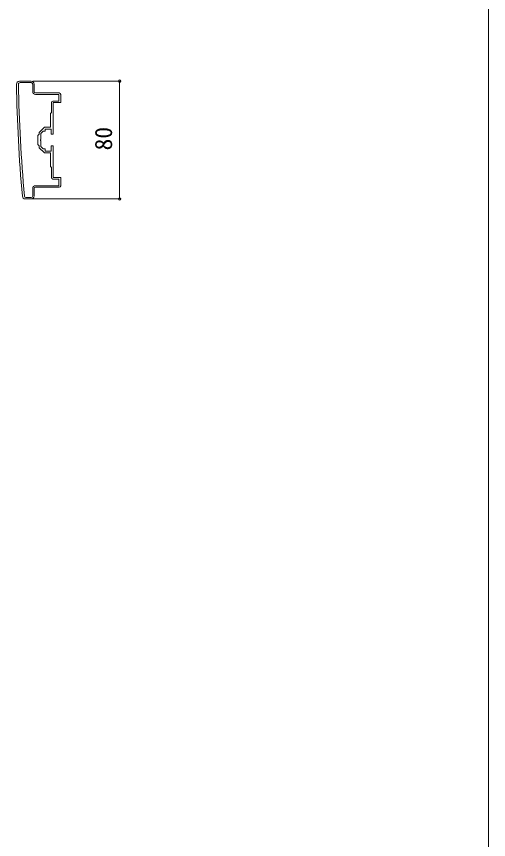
# Model space of a CAD drawing. Units: millimetres, scale not verified. Extents: x -2376 to -396, y -1680 to 1519.
# Drawn here: x -716 to -396, y 471 to 1030 of the extents above; entities that cross this region are included whole.
import ezdxf
from ezdxf.enums import TextEntityAlignment as Align

# ---------------------------------------------------------------- set-up
doc = ezdxf.new("R2010")
doc.units = ezdxf.units.MM
doc.header["$LTSCALE"] = 8
for name, color, linetype, lineweight in [('0-2_YKK_ZWAK', 7, 'Continuous', 9), ('0-3_YKK_11', 7, 'Continuous', 9), ('0-6_YKK_D', 6, 'Continuous', 9)]:
    doc.layers.add(name, color=color, linetype=linetype, lineweight=lineweight)
doc.styles.add('ＭＳ ゴシック', font='')
doc.styles.get('ＭＳ ゴシック').set_extended_font_data('MS Gothic')

msp = doc.modelspace()

# ---------------------------------------------------------------- linework, layer by layer
at = {"layer": '0-2_YKK_ZWAK'}
msp.add_line((-396, 1440), (-396, -1680), dxfattribs=at)
at = {"layer": '0-3_YKK_11'}
for p, q in [((-714.352, 985.837), (-706.353, 985.837)), ((-713.953, 984.837), (-706.353, 984.837)), ((-705.353, 983.837), (-705.353, 978.837)), ((-704.353, 983.837), (-704.353, 978.837)), ((-703.353, 977.837), (-687.353, 977.837)), ((-703.353, 976.837), (-687.653, 976.837)), ((-703.353, 976.837), (-687.653, 976.837)), ((-687.653, 976.837), (-687.653, 972.337)), ((-686.353, 976.837), (-686.353, 971.337)), ((-692.653, 971.337), (-692.653, 964.537)), ((-687.653, 972.337), (-691.653, 972.337)), ((-691.353, 971.337), (-691.353, 961.295)), ((-686.353, 971.337), (-691.353, 971.337)), ((-692.653, 964.537), (-693.353, 963.837)), ((-693.353, 963.837), (-693.353, 954.537)), ((-691.353, 961.295), (-691.472, 961.112)), ((-691.472, 961.112), (-691.472, 960.562)), ((-691.472, 960.562), (-691.353, 960.379)), ((-691.353, 960.379), (-691.353, 949.837)), ((-697.35, 954.537), (-700.853, 951.034)), ((-700.853, 951.034), (-700.853, 949.837)), ((-698.353, 951.837), (-699.852, 950.337)), ((-696.853, 951.837), (-698.353, 951.837)), ((-693.353, 954.537), (-697.35, 954.537)), ((-696.853, 953.337), (-696.853, 951.837)), ((-692.853, 953.337), (-696.853, 953.337)), ((-692.853, 949.837), (-692.853, 953.337)), ((-700.853, 949.837), (-701.853, 948.837)), ((-701.853, 948.837), (-701.853, 942.837)), ((-699.852, 946.295), (-699.973, 946.112)), ((-699.973, 946.112), (-699.973, 945.562)), ((-699.973, 945.562), (-699.852, 945.379)), ((-699.852, 950.337), (-699.852, 946.295)), ((-699.852, 945.379), (-699.852, 941.337)), ((-691.353, 949.837), (-692.853, 949.837)), ((-701.853, 942.837), (-700.853, 941.837)), ((-700.853, 941.837), (-700.853, 940.64)), ((-700.853, 940.64), (-697.35, 937.137)), ((-699.852, 941.337), (-698.353, 939.837)), ((-698.353, 939.837), (-696.853, 939.837)), ((-696.853, 939.837), (-696.853, 938.337)), ((-692.853, 941.837), (-691.353, 941.837)), ((-692.853, 938.337), (-692.853, 941.837)), ((-691.353, 941.837), (-691.353, 931.295)), ((-697.35, 937.137), (-693.353, 937.137)), ((-696.853, 938.337), (-692.853, 938.337)), ((-693.353, 937.137), (-693.353, 927.837)), ((-691.353, 931.295), (-691.472, 931.112)), ((-691.472, 931.112), (-691.472, 930.562)), ((-691.472, 930.562), (-691.353, 930.379)), ((-691.353, 930.379), (-691.353, 920.337)), ((-693.353, 927.837), (-692.653, 927.137)), ((-692.653, 927.137), (-692.653, 920.337)), ((-691.653, 919.337), (-687.653, 919.337)), ((-691.353, 920.337), (-686.353, 920.337)), ((-687.653, 919.337), (-687.653, 914.837)), ((-686.353, 920.337), (-686.353, 914.837)), ((-705.353, 912.837), (-705.353, 907.837)), ((-704.353, 912.837), (-704.353, 907.837)), ((-687.653, 914.837), (-703.353, 914.837)), ((-687.353, 913.837), (-703.353, 913.837)), ((-706.353, 905.837), (-710.353, 905.837)), ((-706.353, 906.837), (-709.951, 906.837))]:
    msp.add_line(p, q, dxfattribs=at)
for centre, radius, start, end in [((-714.352, 983.837), 2, 90, 180.82762), ((-713.953, 983.837), 1, 89.99997, 180.82794), ((-706.353, 983.837), 2, 0, 89.99998), ((-706.353, 983.837), 1, 0, 89.99998), ((283.546, 998.253), 1000.003, 180.82764, 185.19792), ((283.542, 998.253), 998.598, 180.82796, 185.20003), ((-703.353, 978.837), 2, 180, 269.99998), ((-703.353, 978.837), 1, 180, 269.99998), ((-687.353, 976.837), 1, 0, 89.99998), ((-691.653, 971.337), 1, 90, 179.99998), ((-691.653, 920.337), 1, 180, 269.99998), ((-703.353, 912.837), 2, 90, 179.99998), ((-703.353, 912.837), 1, 90, 179.99998), ((-687.353, 914.837), 1, 270, 359.99998), ((-710.353, 907.837), 2, 185.19794, 269.99998), ((-709.951, 907.837), 1, 185.2, 269.99998), ((-706.353, 907.837), 1, 270, 359.99998), ((-706.353, 907.837), 2, 270, 359.99998)]:
    msp.add_arc(centre, radius, start, end, dxfattribs=at)
at = {"layer": '0-6_YKK_D'}
for p, q in [((-705.353, 985.837), (-645.353, 985.837)), ((-646.352, 985.837), (-646.352, 905.837)), ((-705.353, 905.837), (-645.353, 905.837))]:
    msp.add_line(p, q, dxfattribs=at)
for centre in [(-646.352, 985.837), (-646.352, 905.837)]:
    msp.add_circle(centre, 0.85, dxfattribs=at)

# ---------------------------------------------------------------- texts
at = {"layer": '0-6_YKK_D', "color": 4, "style": 'ＭＳ ゴシック'}
msp.add_text('80', height=11.73, rotation=90, dxfattribs=at).set_placement((-647.953, 938.797), align=Align.BOTTOM_LEFT)

doc.saveas('drawing.dxf')
